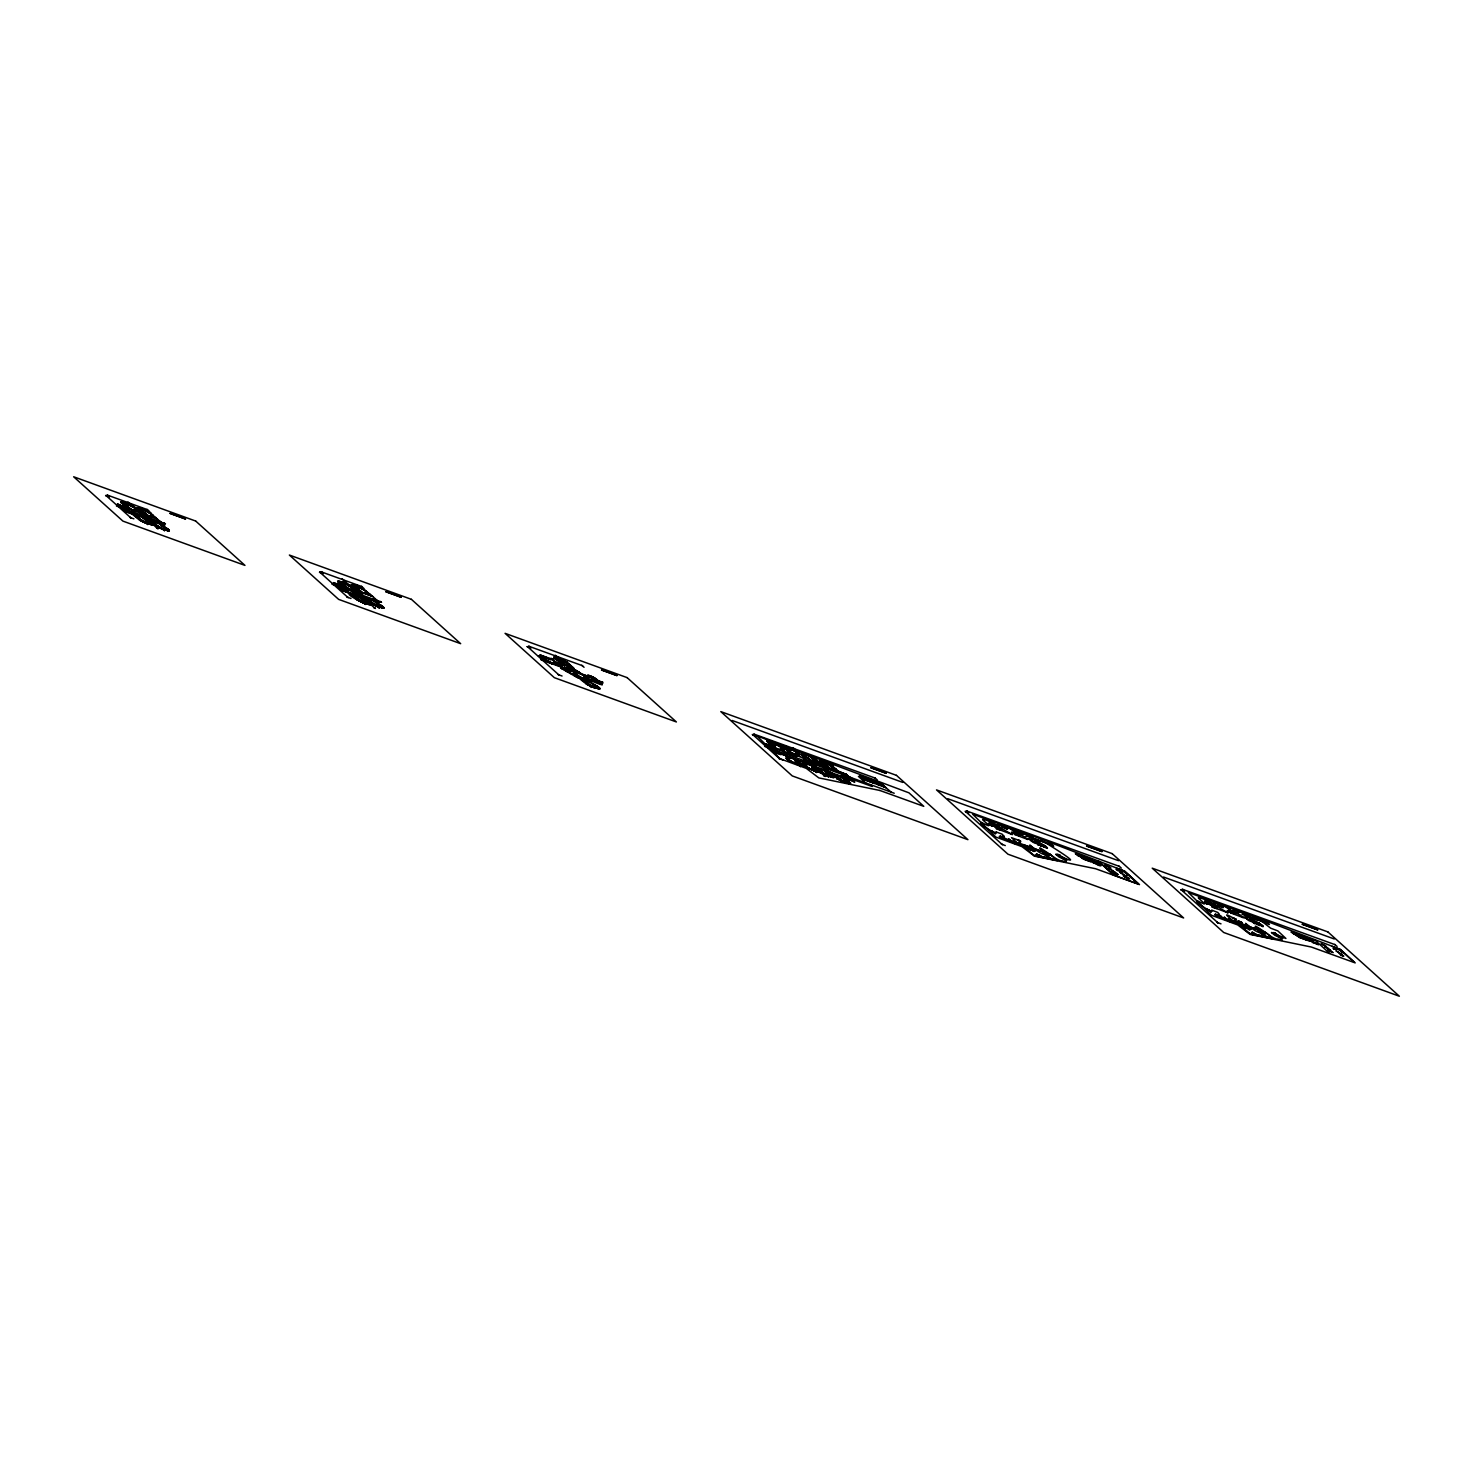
<?xml version="1.0" encoding="UTF-8"?>
<svg xmlns="http://www.w3.org/2000/svg" width="1473" height="1473" viewBox="0 0 1473 1473"><rect width="100%" height="100%" fill="white"/><g stroke="black" fill="none" stroke-linecap="round" stroke-linejoin="round"><path stroke-width="1.5" d="M585.02 676.494L587.893 677.488L583.4 674.634M342.362 582.848L343.025 582.387M592.606 686.4C601.794 689.898 586.051 684.429 589.679 685.461M584.947 677.598L584.45 677.359A12.815 2.375 27.6 0 0 583.989 676.42L589.66 680.268M773.601 747.676L796.93 756.441L795.31 755.005M807.591 754.379C803.706 754.379 805.713 754.305 815.306 758.521M829.336 775.848L826.187 774.798M846.018 782.237L847.619 783.102A5.818 1.086 27.6 0 0 850.124 782.715A5.579 1.031 27.6 0 0 844.029 779.088C853.143 783.433 850.565 784.814 842.243 780.782M588.39 676.604L587.598 675.389L593.987 677.635L601.131 683.398L599.216 681.391M141.261 508.977L143.746 509.437M149.915 524.278L149.988 524.333A5.818 1.086 27.6 0 0 152.308 523.78A5.818 1.086 27.6 0 0 145.127 519.711L152.861 524.775L141.942 521.111A5.248 0.976 27.6 0 0 148.957 523.707L148.607 523.486M164.663 529.23L165.289 529.617A5.248 0.976 27.6 0 1 158.366 527.113L148.515 519.453M343.135 582.498L337.74 581.356L345.474 586.346M359.099 589.844L351.366 584.855L355.914 586.328M559.593 663.9L562.244 665.317A12.815 2.375 27.6 0 1 564.859 665.667L553.701 657.345L564.877 661.211M770.048 741.858L769.109 741.858L772.662 742.815L769.274 742.226M800.944 765.518L796.727 764.248M817.718 771.594L820.056 772.496L812.433 765.573M143.194 509.271L141.905 508.977L148.386 511.868L141.169 508.995A5.248 0.976 27.6 0 1 148.092 511.518L164.608 525.143L128.169 511.002L130.14 512.015M543.537 658.1L542.69 657.142M600.192 683.325L601.279 683.398L598.056 681.226M816.245 771.613L817.625 771.576M826.519 763.548L824.438 762.406L831.269 765.408M839.187 779.493L846.515 782.458A5.248 0.976 27.6 0 1 839.463 779.843L845.944 782.163M585.02 677.856L587.966 680.305M342.325 582.756L351.09 585.959L359.651 593.545M373.258 596.823L362.174 588.353A5.248 0.976 27.6 0 0 355.343 585.849L362.726 588.795M349.69 593.398C344.295 594.742 373.258 607.778 363.868 602.31M365.47 598.885L361.879 595.7L363.905 596.86M805.915 754.894L807.848 755.041L802.03 753.495A5.579 1.031 27.6 0 0 803.301 755.428A5.579 1.031 27.6 0 0 808.972 758.429L809.008 758.521A5.818 1.086 27.6 0 1 801.975 754.434L802.49 753.513A5.579 1.031 27.6 0 1 803.853 753.881C799.563 752.629 822.21 768.538 808.235 758.135M779.696 753.366L814.017 766.273M600.524 682.404L602.218 684.724M560.274 658.836L558.304 658.836M166.154 529.93L158.292 527.003L162.159 528.954M355.914 585.959L361.014 587.745M362.432 599.382A6.058 1.123 27.6 0 1 369.815 603.525A6.058 1.123 27.6 0 1 367.882 604.298L364.07 603.194M372.614 604.004L379.408 606.471L375.983 605.421L379.298 607.999M357.074 590.728L372.651 596.418M992.084 824.972L998.123 828.139L992.194 824.917M1207.805 903.465L1213.807 906.484M1213.826 906.3L1207.86 903.207M769.237 741.969L771.171 742.208M356.227 590.47L360.369 593.803L362.211 594.466L359.835 592.33L363.518 593.674L357.902 588.832M826.261 772.294A6.058 1.123 27.6 0 1 833.644 776.547A6.058 1.123 27.6 0 1 831.048 776.952L823.057 773.748M379.555 606.913L381.507 607.778M1059.805 855.463L1057.669 854.358L1060.578 855.463M1235.718 919.336L1233.619 918.213L1236.123 919.373M801.091 765.592L803.614 766.365L795.899 759.479M545.433 659.573L540.315 656.111L545.581 659.665L543.003 657.731M819.651 761.228L824.328 762.811M355.324 585.849L357.957 586.346M558.064 658.265L557.659 658.339A5.248 0.976 27.6 0 1 564.582 660.861L567.234 662.021M160.833 527.905C153.579 525.511 171.31 532.397 159.894 527.389M370.423 603.286L379.39 606.563M601.058 683.38L601.039 683.656A5.174 0.957 27.6 0 0 597.044 680.066L598.646 681.594M793.597 762.609L794.573 763.032A5.266 0.976 27.6 0 0 801.551 765.665L797.409 764.487M825.58 762.535L823.757 762.333L826.482 762.867M992.581 825.193L999.946 829.833M1208.283 903.483L1215.317 908.086L1228.151 912.892C1229.145 913.665 1206.387 900.629 1215.464 903.188A5.027 0.939 27.6 0 1 1221.614 905.343L1223.05 906.042L1215.096 902.931L1223.529 906.374L1222.811 905.711A5.818 1.086 27.6 0 1 1229.679 909.467A5.818 1.086 27.6 0 1 1228.777 910.664L1230.802 912.929M164.626 529.544L162.951 529.23M379.334 606.876L377.088 606.36M125.26 503.122L132.22 506.031M365.709 603.396L366.372 603.47A5.248 0.976 27.6 0 1 359.449 600.966L350.224 593.472M590.968 686.197L595.258 687.173M143.746 510.21L140.635 508.885L142.31 509.106M146.324 522.51L148.442 523.596L141.574 520.742L146.232 522.528M127.341 504.226L130.232 505.294M143.673 510.155L145.183 510.542M357.829 587.009L354.128 585.131M560.163 659.499L556.444 657.639M359.338 593.435L337.612 584.376L342.012 586.843M363.684 597.025L362.597 596.197M563.146 667.619L569.701 671.209L562.925 667.435L560.845 668.208L563.054 667.619M561.894 668.613L563.662 669.442M563.478 667.84L544.623 659.646M563.754 668.061L566.866 669.81M565.89 670.804L566.995 671.412M567.234 671.78L569.351 671.136M567.657 672.019L568.21 671.393M571.377 674.118L573.439 673.308M571.8 674.339L573.789 673.548M574.065 673.916L575.17 674.524M574.194 675.518L577.306 677.267M578.907 676.678L579.497 677.009M583.971 679.09L582.295 678.04A13.239 2.449 27.6 0 1 580.344 677.506L577.932 677.856L580.178 677.12M788.755 752.316L789.638 752.813L781.813 745.872L789.859 748.689L784.336 746.627L787.355 747.934M798.9 764.432L797.887 764.211M815.563 770.674L813.483 769.974M817.423 771.742L811.107 769.145A5.266 0.976 27.6 0 0 818.233 771.907L822.891 773.675M799.047 764.469L794.057 762.591L797.758 764.708M826.279 763.53L827.439 763.787M560.532 658.91L565.043 661.303M806.504 754.802L808.861 755.98M824.696 762.462L833.515 766.181L832.503 765.629M845.723 782.329L844.066 782.016M372.301 596.326L362.763 592.735M593.729 687.339L595.239 687.412L593.232 687.173M124.358 508.314L121.062 507.117C130.637 509.75 138.388 523.062 148.294 523.21M343.817 582.608L348.935 585.223M831.785 773.804L837.456 775.921L830.036 772.257M135.221 509.419L136.842 510.284M136.768 510.321L135.203 509.455M151.553 515.347L153.174 516.213M147.484 516.802L148.957 517.594L147.466 516.857M153.1 516.25L151.535 515.421M154.831 523.283L153.321 522.51L154.923 523.246M164.074 523.246L165.473 523.872L163.982 523.136M164.534 530.667L163.521 530.041L164.589 530.611M369.539 600.616L367.992 599.787L369.631 600.579M559.427 657.934L558.377 657.381L559.482 657.879M571.45 670.786L572.923 671.578L571.432 670.841M800.631 766.586L797.666 764.008M991.071 825.414C983.099 822.192 999.946 828.765 988.18 824.364M1030.787 839.702L1031.91 840.291M1031.855 840.328L1030.916 839.905M1041.816 846.404L1040.398 845.649L1041.89 846.386M1046.033 847.767L1047.432 848.393L1045.94 847.656M1207.805 904.183L1204.638 902.654L1207.86 904.127M1246.637 918.176C1249.62 919.078 1241.187 916.188 1246.379 918.102M1251.406 920.68L1249.988 919.925L1251.479 920.643M1254.241 921.675L1252.768 920.92L1254.26 921.656M1255.567 921.877L1257.04 922.669L1255.567 921.988M1258.899 924.878L1260.372 925.67L1258.881 924.934M786.324 747.032L784.428 747.032M1010.331 827.973L1015.339 832.374M1226.015 906.208C1226.733 909.154 1242.789 916.206 1237.21 911.971M343.283 582.498L349.101 585.315M561.949 659.499L564.693 660.954L563.754 660.475M997.479 827.992L992.563 825.414M819.651 761.246L820.185 762.112A5.818 1.086 27.6 0 0 827.274 766.181L827.09 766.107A5.579 1.031 27.6 0 1 820.571 762.37A5.579 1.031 27.6 0 1 822.044 761.541L823.775 762.296A5.248 0.976 27.6 0 1 830.846 764.984L831.048 765.26M799.36 765.297L800.925 765.647M1000.848 836.517L1000.167 836.222M1063.211 857.636C1085.067 867.063 1051.593 846.699 1046.364 843.2A5.027 0.939 27.6 0 0 1039.699 840.715L1038.41 839.997A5.818 1.086 27.6 0 0 1035.722 840.218A5.818 1.086 27.6 0 0 1042.203 844.158L1046.033 847.178L1033.199 842.372L1030.879 840.66L1038.539 843.385L1028.172 835.541A5.027 0.939 27.6 0 0 1021.599 832.945L1020.2 832.337A5.818 1.086 27.6 0 0 1017.604 832.632A5.818 1.086 27.6 0 0 1024.379 836.646L1027.841 839.518L1015.044 834.675M1065.844 859.772L1065.66 859.974M1105.523 864.798L1106.923 865.443M1108.58 867.56L1110.071 868.407L1108.598 867.671M1116.921 868.923L1118.32 869.586M1119.996 871.685L1121.432 872.384M1117.105 874.888L1115.908 874.262M1216.532 914.696L1215.207 914.033L1216.716 914.825M1230.765 912.965L1243.543 917.789L1240.156 914.954A5.818 1.086 27.6 0 1 1233.306 910.903A5.818 1.086 27.6 0 1 1235.921 910.609L1237.32 911.235A5.027 0.939 27.6 0 1 1243.893 913.812L1253.265 921.288L1246.6 918.931L1248.901 920.643L1261.753 925.449L1257.924 922.448A5.818 1.086 27.6 0 1 1251.442 918.489A5.818 1.086 27.6 0 1 1254.112 918.287L1255.419 918.986A5.027 0.939 27.6 0 1 1262.085 921.49L1270.647 928.174L1277.828 930.899L1285.911 938.485L1277.809 935.208L1279.337 935.907M1279.135 935.963L1271.42 932.483L1274.826 935.318A5.818 1.086 27.6 0 1 1281.657 939.369A5.818 1.086 27.6 0 1 1279.043 939.664L1277.791 938.964A5.027 0.939 27.6 0 1 1271.07 936.46C1269.1 934.692 1247.115 919.87 1258.715 929.334A5.818 1.086 27.6 0 1 1265.086 933.256A5.818 1.086 27.6 0 1 1262.379 933.422L1261.938 933.385M1280.718 937.73L1282.21 938.577L1280.7 937.804M804.055 759.829L805.492 760.639L804.037 759.884M840.604 772.736L812.194 761.044M808.309 763.345L806.983 762.517L808.401 763.29M809.542 763.493L810.997 764.266L809.542 763.603M813.299 763.585L811.899 762.83L813.391 763.53M816.171 766.291L814.79 765.463L816.263 766.218M592.036 681.042L586.015 677.12C586.42 679.679 606.858 687.468 601.039 683.693M576.587 670.896L578.447 671.964A12.686 2.357 27.6 0 0 573.328 669.147L573.973 669.368M553.995 664.12L544.458 659.499A5.818 1.086 27.6 0 0 551.546 663.568A5.818 1.086 27.6 0 0 553.572 662.887C569.167 671.67 543.795 653.11 553.111 659.757M771.079 742.116L776.05 744.73M794.389 762.904L799.618 765.426M829.999 764.579L830.938 765.076L826.445 762.83M822.689 773.509L822.744 773.509A5.248 0.976 27.6 0 0 829.851 776.253L833.976 777.357L823.002 769.514M1081.495 856.016L1084.367 858.207M1083.484 857.802L1081.348 855.942M781.261 754.618C774.522 754.728 755.704 737.77 772.312 746.498M803.116 766.144L801.312 765.481M819.78 772.386L812.47 765.629L846.68 778.444M827.108 775.663L831.159 776.897A5.579 1.031 27.6 0 0 833.773 777.173A5.579 1.031 27.6 0 0 831.14 774.835L830.238 774.301A5.579 1.031 27.6 0 0 826.463 772.496L827.2 772.791M364.586 598.554L349.469 593.085L346.339 590.268M786.103 746.958L783.986 746.664A5.266 0.976 27.6 0 1 790.946 749.205L798.532 753.145L799.121 754.286L796.856 753.955L799.342 756.404L795.567 752.942L796.875 752.574L791.59 749.223M343.006 581.504L345.547 583.952L340.41 581.725A5.579 1.031 27.6 0 0 338.422 582.222A5.579 1.031 27.6 0 0 344.553 585.886L348.77 589.108M363.628 602.347L362.579 602.015M131.926 513.727L133.27 514.519M553.24 659.775L540.131 654.933M556.113 662.463L564.767 665.612M378.856 606.858L379.997 606.968A5.248 0.976 27.6 0 1 373.074 604.446L370.607 603.359M780.672 750.328C775.479 745.541 790.283 756.275 781.482 749.039A6.058 1.123 27.6 0 0 783.544 748.394A6.058 1.123 27.6 0 0 776.013 744.196L775.94 744.178M799.084 756.275L794.297 753.716L795.567 754.986M785.864 755.778L791.111 758.503L789.602 757.067M806.523 763.474L807.793 764.745L802.748 762.038L806.523 765.5L805.215 765.868L811.015 769.422L802.877 764.266L805.455 764.579A6.058 1.123 27.6 0 0 803.393 765.242A6.058 1.123 27.6 0 0 810.942 769.44L814.035 770.71M981.552 822.431C1000.167 832.355 975.826 815.913 984.59 820.093A5.027 0.939 27.6 0 1 991.329 822.615L992.213 822.947M119.534 504.944L120.694 505.81M336.691 584.265L335.384 583.676L336.765 584.486M786.711 756.054L788.791 758.337A6.058 1.123 27.6 0 0 786.729 759A6.058 1.123 27.6 0 0 794.26 763.198L794.021 762.867M544.844 659.425L544.752 659.388A5.248 0.976 27.6 0 1 540.665 655.724L540.094 654.859M1004.144 837.566L1004.641 837.861M1009.797 839.776L1008.489 838.947L1009.962 839.702M1031.045 848.964L1029.719 848.209L1031.008 848.779M1032.61 850.768L1034.046 851.523M1044.541 853.29L1043.05 852.536L1044.596 853.235M1118.32 869.788L1116.921 869.052M1124.396 875.478L1125.63 876.288L1124.304 875.68M1219.736 915.58L1221.209 916.353L1219.681 915.654M1224.21 917.237L1225.628 918.066L1224.394 917.237M1229.937 919.575L1228.666 918.857L1230.121 919.557M1246.802 927.309L1245.403 926.572M1248.46 929.168L1249.804 929.831L1248.441 929.316M1259.341 931.249L1260.244 931.562L1258.955 930.991M1261.717 933.33L1263.134 934.158M828.71 776.161L824.033 774.301M562.999 665.188L562.355 665.373M577.25 675.849L578.116 676.236M821.529 764.69L815.121 758.448L809.395 756.146M854.579 782.071L846.404 778.333M346.284 591.373L347.573 592.256M999.799 829.851L1012.43 834.602C1013.295 835.154 990.74 822.726 999.744 824.917A5.027 0.939 27.6 0 1 1005.912 827.071L1006.998 827.403A5.818 1.086 27.6 0 1 1013.958 831.195A5.818 1.086 27.6 0 1 1013.056 832.392L1015.081 834.657M1063.248 857.304L1055.699 854.211L1059.105 857.047A5.818 1.086 27.6 0 1 1065.936 861.097A5.818 1.086 27.6 0 1 1063.34 861.392L1062.015 860.674A5.027 0.939 27.6 0 1 1055.368 858.188C1052.661 856.181 1031.616 841.635 1043.013 851.063A5.818 1.086 27.6 0 1 1049.365 854.966A5.818 1.086 27.6 0 1 1046.659 855.15L1045.388 854.432A5.027 0.939 27.6 0 1 1038.686 851.946L1029.756 845.079L1035.777 850.768L1033.733 850.087A5.027 0.939 27.6 0 1 1027.546 847.896L1026.515 847.601A5.818 1.086 27.6 0 1 1019.574 843.808A5.818 1.086 27.6 0 1 1020.476 842.63L1019.021 840.365L1011.509 837.677L1019.113 844.526L1017.106 843.863A5.027 0.939 27.6 0 1 1010.386 841.359L1009.852 841.378A5.818 1.086 27.6 0 1 1002.892 837.566A5.818 1.086 27.6 0 1 1003.794 836.388L1004.236 836.535M559.132 658.505L558.672 658.321M785.312 746.056L791.866 749.573M781.519 749.021L784.446 751.672M774.319 751.322L775.498 751.948M851.357 780.303L852.609 781.04M164.608 525.106L157.906 522.694L162.914 526.284A5.579 1.031 27.6 0 1 168.088 529.323A5.579 1.031 27.6 0 1 168.309 530.722L167.719 530.611A5.579 1.031 27.6 0 1 166.578 530.262L165.031 529.47M149.123 519.619L156.488 526.082M333.506 582.59L340.392 585.186L343.688 588.077M371.601 595.884L364.126 589.384L359.541 587.451M585.076 676.88L584.928 676.696M1333.378 948.722L1336.453 949.33L1333.617 948.87M117.49 503.913L125.61 507.541M553.369 662.832L553.793 663.237A5.579 1.031 27.6 0 1 551.105 663.347A5.579 1.031 27.6 0 1 544.734 659.646L545.378 659.83M131.226 513.469L130.213 512.788L131.115 513.064M556.371 662.445L557.107 662.795M125.647 502.974L134.227 506.675L141.629 513.304M163.816 529.599L165.252 529.58M372.945 596.62L379.279 602.457L363.5 596.952M584.413 679.274L582.093 677.801A12.815 2.375 27.6 0 1 579.975 677.23M876.84 782.586L884.444 786.877M845.447 782.458L844.342 782.108M589.55 680.176L581.117 673.805L587.985 676.346M363.721 596.86L371.435 603.82M592.772 686.455L590.47 685.461M128.022 504.282L123.658 502.496A5.579 1.031 27.6 0 0 121.504 502.901L121.044 501.888L125.021 503.158A5.174 0.957 27.6 0 1 131.502 505.442L131.649 505.515M1034.488 855.795L1057.264 860.637L1050.323 854.524M1250.19 934.066L1272.985 938.927L1266.025 932.796L1236.547 921.988L1249.509 933.551M562.539 667.435L562.447 667.324A12.815 2.375 27.6 0 1 561.71 666.367L562.281 667.14A13.239 2.449 27.6 0 1 561.508 666.367L558.967 664.986M821.124 772.957L813.832 766.31M126.917 503.379L123.64 502.367M363.794 603.009L365.009 603.378M140.156 520.153L132.68 513.58M772.018 743.055L776.713 744.749L775.921 744.215A5.266 0.976 27.6 0 0 768.722 741.729L766.697 741.011L775.811 749.573L768.851 746.977L765.868 744.086M815.471 771.318L817.128 771.852L810.518 769.164A5.561 1.031 27.6 0 1 809.027 768.556L808.069 768.096L809.027 768.556M826.961 775.056L824.401 773.933L825.322 774.448M1113.091 871.353L1114.14 871.942M1113.975 872.108L1113.533 871.924M1116 874.17L1117.197 874.704M775.387 744.141L771.742 742.392M786.122 755.944L788.571 758.245L786.306 757.914L786.895 759.055L795.181 763.327M816.484 771.76L818.123 771.797M773.638 746.369L774.724 746.94M802.73 761.872L803.816 762.443L802.877 762.093M1018.432 839.978L1019.997 841.046L1018.414 840.218M1059.271 855.224L1058.185 854.653L1059.29 855.15M1206.111 903.575L1205.54 903.354M1245.882 918.01L1244.832 917.366L1245.919 917.937M767.249 741.269L776.289 749.812L772.736 748.542M132.975 514.298L126.715 512.144M579.515 676.77L573.549 673.327L584.615 679.292M557.972 663.016L559.703 663.752M126.641 503.287L124.837 503.066A5.248 0.976 27.6 0 1 131.76 505.589L134.411 506.749M147.374 523.559L146.324 523.21M358.583 587.101L359.559 587.488M364.788 603.322L363.757 602.973M378.174 606.747L377.383 606.471M806.983 754.765L812.912 757.674M1047.229 855.887L1045.996 855.095L1046.916 855.408M1245.55 926.462L1246.913 927.235M783.82 751.433L781.537 749.094L783.967 749.481L783.378 748.339L776.216 744.822M774.411 751.34L774.761 751.838M584.026 676.402L584.726 677.506A13.239 2.449 27.6 0 0 584.56 676.751M574.102 668.558L567.05 661.948M341.791 582.387L341.754 582.406A5.248 0.976 27.6 0 1 348.641 584.873L345.492 583.271M365.856 603.23L370.331 604.464L366.795 601.5M1121.266 872.513L1120.18 871.813M145.367 510.597L150.743 512.678M356.889 599.879L363.5 602.899L360.701 601.573M875.33 781.721L882.069 784.207M885.807 787.632L879.123 785.164M1091.051 859.993L1097.79 862.478M578.429 672.001L578.355 671.946A12.815 2.375 27.6 0 1 580.988 673.713M556.61 662.519L557.089 662.666M770.747 746.038L772.183 747.179M126.549 503.195L130.379 504.871L127.709 503.637M1297.787 934.582L1299.223 936.165M596.381 687.781L599.64 688.848L599.18 687.725A5.579 1.031 27.6 0 1 597.559 688.443L595.81 687.615A5.248 0.976 27.6 0 1 588.924 685.148L593.269 687.21M586.272 683.988L590.949 686.215M573.807 668.337C570.382 669.018 554.713 659.536 556.26 657.621M839.223 771.539L846.275 774.319L854.266 781.795M807.572 767.838A5.561 1.031 27.6 0 1 803.319 764.892A5.561 1.031 27.6 0 1 804.902 764.45L805.694 764.726M804.884 764.45L802.969 762.241M119.055 504.76L120.51 505.755M841.451 772.496L842.022 773.325M774.651 751.488L773.859 751.561M349.156 593.159L342.73 590.82M559.703 658.578L562.318 659.738M1263.005 933.937L1261.109 932.722A5.027 0.939 27.6 0 1 1254.407 930.218L1245.477 923.35L1251.498 929.058L1249.491 928.377A5.027 0.939 27.6 0 1 1243.267 926.186L1242.236 925.891A5.818 1.086 27.6 0 1 1235.276 922.098A5.818 1.086 27.6 0 1 1236.178 920.901L1234.742 918.655M144.538 510.284L142.273 508.332M161.901 528.347L164.019 530.354M376.628 605.679L374.602 604.722M363.002 602.199L360.977 601.242L361.916 601.757M566.221 664.783L565.08 665.225M141.169 508.958L137.21 508.001L144.943 512.991A5.745 1.068 27.6 0 1 137.891 508.94L137.689 508.664M807.812 755.005L809.174 755.575M787.3 747.897L788.405 748.376M789.031 758.485L788.221 758.208A5.561 1.031 27.6 0 0 787.319 759.313A5.561 1.031 27.6 0 0 793.855 762.94L793.597 762.683M786.287 746.995L789.27 748.302M1033.273 836.204L1041.687 839.371M1033.291 836.204L972.603 814.146L995.822 837.051L1022.004 846.662L1034.525 856.163L1095.599 868.739L1139.494 884.61L1124.672 871.114L1041.466 839.15M1257.408 917.642L1249.012 914.494L1340.393 949.404L1355.215 962.9L1311.32 947.029L1250.246 934.453L1237.725 924.934L1211.543 915.322L1188.324 892.435L1232.054 908.51M1022.207 832.337L1029.204 834.86L1034.249 839.223M1033.512 836.406L1029.609 835.025M1231.833 908.289L1249.233 914.696M1113.606 875.072L1138.537 884.113L1124.359 871.206L1116.626 868.26M844.121 782.053L842.979 781.574M529.065 646.334L582.166 665.593M732.099 720.463L902.82 782.421M947.82 798.734L1118.541 860.692M1163.541 877.024L1334.262 938.982M321.427 571.911L361.861 586.567M527.113 646.629L530.961 648.028L529.415 646.647M107.566 495.167L147.539 509.676M319.475 572.205L323.324 573.605L321.795 572.224M562.594 660.309L570.106 665.115L561.857 659.941M562.778 660.548L566.534 662.077M567.179 662.647L563.386 660.917M361.069 588.408L364.218 589.587M361.714 588.979L364.181 589.55M130.581 505.644L133.73 506.804M146.913 511.573L150.062 512.733M131.207 506.215L134.356 507.375M147.539 512.144L150.688 513.304M348.088 585.499L351.237 586.659M367.771 592.606L359.799 587.561M572.592 666.993L567.05 664.967L581.743 674.045M137.284 509.842L129.808 505.202L133.675 506.583L141.15 513.009M370.275 594.484L364.733 592.477L366.354 593.932M543.463 657.4L544.605 657.805L542.727 656.148M966.988 811.089L1119.462 866.419M1182.709 889.379L1335.182 944.709M754.231 734.198L875.349 778.149M543.334 657.768L538.971 656.056M555.763 662.316L549.742 658.376M139.769 511.72L134.227 509.695L135.847 511.168M156.101 517.649L150.559 515.624L152.179 517.097M556.757 662.942L553.885 661.948L558.377 664.618M1180.738 889.674L1184.587 891.073L1183.058 889.692M356.65 591.004L351.108 588.979L352.728 590.452M125.334 507.449L157.501 519.177M336.212 583.916L334.537 583.161M803.853 753.881L805.123 754.581M1235.037 910.204L1233.877 909.154M125.978 508.167L121.578 505.699L127.488 509.382M351.955 590.213L358.27 592.459M1024.103 834.234L1010.809 828.213L1015.302 832.245L1022.649 834.915M1098.748 861.337L1113.846 875.183M1239.824 912.524L1237.541 910.48M1314.468 939.627L1329.53 953.344M128.077 509.658L120.841 506.915L117.858 504.226M582.719 674.395L596.694 679.476A5.579 1.031 27.6 0 0 591.52 676.438L590.599 676.052A5.579 1.031 27.6 0 0 587.856 676.015L587.985 676.181M1006.059 828.194L1002.045 826.629L1007.495 829.373L1005.801 828.065M1221.761 906.484L1217.766 904.901L1219.46 906.226M160.667 521.626L157.28 520.392L162.288 523.191M336.875 585.61L344.111 588.353L342.657 586.954M376.812 600.063L373.313 598.848L378.598 601.868M540.775 659.683L602.936 682.349L601.997 682.036M822.044 761.541L824.015 762.517M1032.978 838.063L1040.932 841.58L1025.908 835.872L1026.699 836.388M1052.532 845.171L1040.214 840.696L1053.711 846.22L1049.255 842.004M1248.681 916.353L1269.431 924.51L1264.884 920.257M1255.935 918.986L1268.511 923.424L1264.976 920.294M116.441 505.957L164.718 523.486M331.959 584.192L380.715 601.886M1219.221 906.098L1223.216 907.663L1221.522 906.337M1241.997 914.273L1256.635 919.87M875.643 781.887L881.885 784.17L891.57 792.492M1091.364 860.177C1106.812 865.535 1101.601 869.678 1091.125 860.066M1109.537 866.971L1104.621 865.056L1106.315 866.382M1120.935 871.114L1116.018 869.199L1117.712 870.506M1307.067 938.448C1340.117 955.664 1288.967 931.102 1313.511 940.768M339.048 587.561L346.265 590.213M602.807 683.362L592.459 679.771L600.874 684.043L598.314 682.036M872.108 781.169L859.588 775.461L873.636 780.561L878.331 784.778M1087.829 859.459L1075.308 853.751L1089.357 858.851L1095.047 863.565M1303.55 937.73L1291.029 932.022L1305.078 937.123L1309.773 941.339L1296.13 935.245L1303.9 938.062M592.606 679.845L598.572 682.017M872.476 781.5L858.428 776.4L865.737 782.992M1088.179 859.772L1080.427 856.955L1094.052 863.068M1106.057 866.234L1110.992 868.149L1109.298 866.824M1117.473 870.377L1122.389 872.292L1120.695 870.966M132.607 513.525L157.906 522.694M1234.3 913.094L1227.212 910.517L1235.571 914.236L1233.932 913.002M347.094 592.275L346.413 591.649L347.536 592.054M772.773 746.185L775.553 747.198M812.544 760.62L815.324 761.633M1027.951 838.8L1031.339 840.015M1203.901 902.636L1207.289 903.87M1243.672 917.071L1247.023 918.416M133.03 514.28L125.002 510.321L129.403 512.807M879.068 785.054L864.283 779.696L862.11 777.744M1099.981 865.24L1096.335 864.007M1120.29 872.476L1126.44 876.472L1120.272 872.476M1315.684 943.512L1312.314 942.407M1327.431 947.655L1324.614 946.605L1330.727 950.619L1327.412 947.636M134.006 515.053L139.567 517.06L137.928 515.605M150.338 520.982L155.899 522.989L154.26 521.534M136.51 516.931L143.967 521.571L140.064 519.969M152.842 522.86L160.299 527.5L156.396 525.898M351.421 594.816L356.982 596.841L349.874 593.472M136.658 517.005L140.322 518.349M152.989 522.933L156.654 524.278M1114.969 872.311L1108.856 868.352L1115.043 872.329L1112.225 871.335M1123.586 875.441L1126.366 876.435M1327.91 949.569L1330.671 950.582M1339.307 953.712L1342.087 954.725L1335.974 950.766L1342.161 954.743M370.478 602.66L373.626 603.82M580.914 679.016L586.457 681.023L584.836 679.569M1116.755 873.471L1111.839 871.556L1113.533 872.881M1128.152 877.595L1123.236 875.699L1124.93 877.006M371.104 603.23L373.59 603.783M139.438 519.398L142.586 520.558M155.77 525.327L158.918 526.487M764.616 746.351L894.24 793.247M1113.275 872.734L1118.21 874.649L1116.516 873.323M1124.691 876.877L1129.607 878.773L1127.913 877.466M587.267 682.294L583.4 680.894L587.046 684.135M1127.195 878.276L1128.705 879.05L1127.361 878.442M356.853 599.161L359.964 600.303L356.889 599.198M141.795 520.89L139.677 520.245M158.476 527.187L155.715 525.953M130.029 517.446L133.877 518.846M357.479 599.732L361.382 601.352L353.925 596.694L357.571 599.934M586.328 683.362L590.102 685.092L586.954 683.932M804.645 762.701L797.188 759.994M841.635 776.124L844.416 777.136M1017.272 839.849L1020.844 841.304M1057.043 854.285L1060.394 855.629M1232.993 918.139L1236.381 919.373M1272.764 932.575L1276.723 934.066M347.131 597.117L350.997 598.498M586.457 684.061L590.912 685.7L587.211 682.312M1237.891 921.122L1242.07 922.558M1255.143 927.382L1259.47 928.947M558.193 674.616L562.06 676.015M1281.492 937.141L1277.183 935.465L1278.785 936.699M1062.825 858.391L1067.133 859.956L1065.789 858.741M1278.546 936.681L1282.854 938.246L1281.252 937.012M1014.234 841.286L1013.277 840.936L1014.437 841.322M1017.548 843.053L999.21 836.406L1001.124 837.787M1238.37 923.332L1244.446 928.211L1243.341 927.806M1000.572 837.621L1018.911 844.287L1017.18 842.979M1262.471 932.648L1258.145 931.065L1259.507 932.17M1262.453 932.759L1263.816 933.864L1259.507 932.299M1033.346 850.197L1029.038 848.503L1030.382 849.737M1043.786 853.898L1042.442 852.793L1048.095 855.574L1043.786 854.009M1249.049 928.469L1244.74 926.793L1246.342 928.027M782.863 759.958L779.014 758.558L780.119 759.055M1048.297 856.255L1045.186 855.095L1050.47 858.207M1246.103 927.898L1250.411 929.573L1248.809 928.34M1041.834 857.01L1036.458 853.88L1041.798 857.028M1252.179 932.151L1257.537 935.281L1252.142 932.17M1001.437 844.158L1005.286 845.557M1217.14 922.448L1221.007 923.847M772.92 742.908L777.91 745.08M148.552 515.918L144.004 512.53A5.579 1.031 27.6 0 1 140.211 510.579L139.383 510.045A5.579 1.031 27.6 0 1 139.88 508.369L139.99 508.295M376.167 602.973A5.818 1.086 27.6 0 1 383.256 606.95A5.818 1.086 27.6 0 1 381.397 607.686C385.944 608.552 362.432 593.03 377.162 603.414A5.579 1.031 27.6 0 1 383.293 607.097A5.579 1.031 27.6 0 1 381.286 607.594L380.439 607.042M355.914 595.423L363.536 599.934A5.579 1.031 27.6 0 1 369.668 603.617A5.579 1.031 27.6 0 1 367.661 604.096L366.814 603.543M589.053 685.148L587.027 684.374M355.527 585.941L354.036 585.223A5.579 1.031 27.6 0 0 352.268 585.923A5.579 1.031 27.6 0 0 359.062 589.734M591.907 683.582A6.058 1.123 27.6 0 1 599.29 687.725A6.058 1.123 27.6 0 1 597.357 688.48L595.755 687.578M341.902 582.443L340.189 581.522M145.238 519.803A5.579 1.031 27.6 0 1 152.069 523.651A5.579 1.031 27.6 0 1 150.117 524.278L148.865 523.67M564.969 665.686L560.495 661.874A5.579 1.031 27.6 0 1 554.327 658.173A5.579 1.031 27.6 0 1 556.481 657.768L557.641 658.339M789.767 748.597L791.369 749.628L788.884 748.597M775.645 744.381L776.253 744.528A5.579 1.031 27.6 0 1 783.231 748.321A5.579 1.031 27.6 0 1 781.242 748.91M784.299 747.529L786.877 748.155M811.954 757.877L815.158 759.092L810.113 756.478M771.76 743.386L768.556 742.153L772.349 743.939M829.538 764.984L832.761 766.199M830.146 765.537L833.35 766.752M811.034 756.956L813.998 760.031L817.92 761.504M775.258 746.388L767.93 741.748L775.258 746.388L771.834 743.239M787.447 751.046L794.628 754.599M820.314 763.345L814.661 761.228L816.521 763.088M832.19 767.691L836.112 769.164L828.802 764.524L832.227 767.672M1234.484 918.673C1213.66 907.018 1242.291 926.683 1232.827 922.135A5.027 0.939 27.6 0 1 1226.088 919.631L1225.573 919.649A5.818 1.086 27.6 0 1 1218.613 915.856A5.818 1.086 27.6 0 1 1219.515 914.659L1217.821 912.431L1211.598 910.111C1215.741 915.414 1192.173 900.684 1197.383 900.74C1215.722 910.59 1191.602 894.185 1200.311 898.383A5.027 0.939 27.6 0 1 1207.05 900.887L1207.565 900.868A5.818 1.086 27.6 0 1 1214.525 904.661A5.818 1.086 27.6 0 1 1213.623 905.858L1208.265 903.667M772.294 746.24L779.493 749.775M784.207 746.774C771.226 743.11 823.389 769.403 821.842 764.763M838.524 771.005L832.853 768.888L834.381 770.324M771.944 746.498L773.122 747.124M563.92 669.386L561.563 668.319M820.203 765.757L829.63 769.293L828.618 768.335M842.022 774.43L851.615 777.854M848.061 777.873L842.133 774.503M585.389 679.624L597.044 686.731L597.246 688.388M778.591 752.482L775.755 751.433L780.119 753.9L777.652 751.469M785.44 755.483L780.561 753.642M813.593 766.144L820.774 769.698L815.121 767.58M824.641 770.25L829.189 771.815M839.978 775.921L845.705 778.039M797.979 761.154L790.78 757.619L796.451 759.737L803.19 766.126M814.643 767.396L807.462 763.861L813.372 766.07M838.119 777.136L834.178 775.663L841.506 780.285L838.063 777.136M797.924 763.456L801.128 764.69M817.791 770.913L814.587 769.698L818.38 771.484M820.277 771.834L823.499 773.049M840.162 779.291L836.959 778.075L840.752 779.843M798.403 764.174L802.343 765.647L795.015 761.007L801.717 765.242M820.866 772.386L824.088 773.601M814.164 770.305L810.739 768.814L811.844 769.569M815.085 770.416L819.006 771.87L811.697 767.249L815.121 770.397M839.573 779.917L836.885 778.72M357.921 586.309L362.487 588.648M830.698 769.035C828.286 766.365 820.222 762.719 822.376 761.596M823.204 769.698C825.58 772.791 833.626 775.682 831.269 776.989M836.977 778.72L839.96 780.027M128.556 506.951L127.672 506.602A5.579 1.031 27.6 0 1 121.504 502.901L128.593 507.062A5.745 1.068 27.6 0 1 121.559 503.029A5.745 1.068 27.6 0 1 123.769 502.477L123.824 502.459M592.091 683.675L593.472 684.319A5.579 1.031 27.6 0 1 599.143 687.799L596.27 685.7M362.597 599.474L363.536 599.934M166.228 530.188L169.082 530.814L168.622 529.691A5.818 1.086 27.6 0 0 161.459 525.64L162.453 526.082M805.713 754.765L804.405 754.084A5.818 1.086 27.6 0 0 801.975 754.434L804.81 756.459M790.467 749.057L793.542 750.125A5.579 1.031 27.6 0 1 798.789 753.55A5.579 1.031 27.6 0 1 796.396 753.716M851.302 778.904L846.865 776.4L849.811 777.394L845.705 773.951M1332.163 946.366L1340.08 949.477L1354.147 962.292M827.384 763.732L829.225 764.653L828.305 764.137M808.254 755.17L813.059 757.748M839.978 772.11L841.414 772.736M843.863 781.997L839.407 779.733L842.611 781.427M357.81 592.441L358.933 593.067M143.47 509.271L147.834 511.37M351.292 586.033L348.751 584.965M596.344 679.863L600.597 682.441M562.649 668.65L563.202 669.239M372.761 604.077L377.125 606.397M815.49 771.373L813.925 770.674M362.395 592.606C359.891 589.789 351.955 586.328 353.925 585.112M344.553 585.886L345.437 586.236A5.745 1.068 27.6 0 1 338.514 582.387A5.745 1.068 27.6 0 1 340.337 581.651L340.742 583.437L352.176 590.397M377.162 603.414L376.278 603.083L378.248 603.856M145.956 520.098L141.905 516.949M786.913 747.253L789.012 748.229M822.376 773.178L826.85 775.59M359.099 587.267L356.079 584.799L357.166 585.389M127.672 506.602L131.889 509.824M379.647 606.747L383.956 607.944L380.421 604.998M592.68 686.952L591.189 686.271M376.867 606.287L373.884 604.851M144.299 509.658L145.385 510.634M363.242 602.807L359.136 600.597M145.827 523.025L143.268 521.792M881.977 784.133L885.733 787.558M879.271 785.275L875.33 781.758M844.029 779.088L836.517 774.577M842.464 780.911L845.207 783.047M597.872 681.078L596.197 679.771L597.78 680.563M165.713 529.709L166.486 530.335A5.818 1.086 27.6 0 0 168.622 529.691L158.127 523.007M561.876 659.978L558.911 657.621M345.069 583.087L347.094 584.578L346.173 584.081M161.938 528.899L158.182 526.855M792.364 762.314C795.181 763.345 785.809 758.632 788.92 758.392M594.098 684.558L588.795 680.913M362.818 599.621L364.623 600.358M825.322 761.891L827.66 763.99M828.544 776.805L828.36 776.971M584.376 677.322C602.475 690.101 562.557 666.717 587.285 684.54M126.181 502.514L128.667 504.668M147.779 524.591L145.109 522.105M881.793 784.28L884.444 787.116M825.175 765.279L830.643 769.072M806.983 757.619L808.898 758.448M362.119 588.39L361.272 587.893M358.989 600.505L360.462 601.407M130.379 504.871L132.054 505.939M144.906 509.953L146.766 510.873M847.583 783.139L846.441 782.402M124.174 506.325L128.133 509.621M1000.351 836.001L1001.032 836.48M809.837 755.888L814.882 758.337M825.93 775.203L823.591 774.006M359.32 596.712C361.695 599.75 369.741 602.844 367.771 604.188M148.221 515.753C145.864 512.733 137.818 509.603 139.769 508.277M842.004 780.69L841.083 780.193L842.261 780.8M827.697 763.364L829.594 764.358M815.25 762.406L817.349 764.064M837.677 779.088L830.128 772.404M1321.042 943.733L1325.995 946.034M1333.231 952.608L1328.259 950.232M350.279 585.481L358.068 592.349M140.395 520.558L139.383 520.024M375.541 605.237L374.621 604.759M129.293 504.797L131.613 505.607M144.501 521.976L143.581 521.497M145.624 510.744L146.711 510.8M1113.717 875.128L1098.453 861.226M1029.59 839.628C1031.689 839.72 1026.92 838.689 1029.701 839.297M594.632 688.278L592.017 686.068M591.299 687.431L555.284 655.209M378.764 607.576L379.298 607.962M365.138 604.077L365.672 604.464M813.925 770.692L812.893 770.158M359.633 587.009L362.284 588.371M358.712 589.605L361.64 592.275M797.077 764.321L794.223 762.664M567.897 666.201L570.051 667.582A13.239 2.449 27.6 0 1 581.264 673.787M1259.636 931.065L1258.844 930.899M544.955 659.352L542.101 657.75M577.582 677.69L561.305 668.429M140.064 508.332L140.193 508.406A5.745 1.068 27.6 0 0 137.891 508.94M1039.57 855.003L1041.761 856.973M346.063 591.815L370.607 600.321L368.987 598.867M1297.253 934.361L1300.088 936.478M573.954 669.442L575.943 670.51M788.681 747.971L790.338 748.947M582.314 677.911L580.159 677.359M770.048 741.177L772.607 743.386M816.613 772.57L814.33 770.25M800.226 766.218L800.649 766.531M572.242 673.971L568.099 671.633M342.473 590.599L333.506 582.774M597.578 680.471L599.769 681.815M340.392 585.186L347.702 588.556M847.38 779.346L843.992 776.289L872.2 786.508L870.966 785.017M1334.685 944.432L1337.079 946.421M1182.211 889.103L1183.187 889.655M1180.867 889.637L1181.843 890.171M1118.983 866.142L1121.358 868.131M1217.269 922.393L1218.245 922.945M966.491 810.813L967.466 811.365M966.141 811.899L965.146 811.347L968.884 812.801L967.338 811.42M1001.566 844.103L1002.542 844.655M874.852 777.873L877.245 779.861M753.753 733.922L756.128 735.911L752.28 734.511L753.384 735.009M581.669 665.317L582.645 665.87M528.568 646.058L529.544 646.61M527.242 646.592L528.218 647.144M558.322 674.579L559.317 675.113M361.364 586.309L363.757 588.279M320.93 571.634L321.924 572.168M319.604 572.168L320.58 572.702M347.26 597.062L348.236 597.615M147.042 509.4L149.436 511.37M107.069 494.891L109.462 496.88L105.614 495.48L106.719 495.978M130.158 517.391L131.134 517.944M774.448 743.736L775.719 744.473M1124.525 871.243L1138.132 883.855M991.826 825.598L990.887 825.396M789.694 748.505L790.541 748.965M373.903 604.832L373.332 604.593M812.083 769.679L810.886 768.906M990.427 825.23L989.322 824.714M843.403 776.713L842.464 776.381M813.998 761.025L813.869 761.228M822.855 764.027L820.185 762.112A5.818 1.086 27.6 0 1 822.707 761.725L822.873 761.78M543.077 658.339L541.18 656.995M830.919 765.039L842.63 774.632M1266.228 932.796L1238.83 922.908M774.19 751.782L771.097 749.076M589.31 681.207L588.464 680.729M123.437 502.348C121.799 503.287 129.992 508.48 132.257 509.953M1013.479 841.046L1013.516 841.028M1343.431 955.664L1340.835 955.369M822.597 773.325L823.628 774.006L820.314 772.478M147.631 515.403L144.593 512.88M158.974 523.21L161.864 525.732M1250.061 934.121L1249.343 933.495M1034.341 855.831L1033.623 855.205M569.112 666.753L570.106 667.508M811.365 760.897L808.659 758.411M569.848 667.453L569.904 667.508A12.815 2.375 27.6 0 1 573.2 669.055M1245.256 913.26L1250.006 917.532M768.74 741.766L766.954 741.269M596.694 679.476L596.97 679.716A5.745 1.068 27.6 0 0 590.102 675.831A5.745 1.068 27.6 0 0 588.279 676.549M541.254 657.013L540.996 656.755M1339.528 949.533L1342.695 952.368L1338.202 949.054M1301.377 935.778L1306.072 940.013M1300.512 935.465L1302.684 937.417M1303.034 937.749L1305.207 939.7M1299.646 935.152L1301.819 937.104M1302.169 937.436L1304.341 939.387M1298.781 934.839L1300.954 936.791M1301.322 937.123L1303.476 939.074M1300.456 936.81L1302.611 938.761M1299.591 936.497L1301.745 938.448M1296.203 933.9L1298.357 935.852M1298.726 936.184L1300.898 938.135M1295.338 933.587L1297.51 935.539M1297.86 935.871L1300.033 937.822M1294.472 933.274L1296.645 935.226M1296.995 935.558L1299.168 937.509M1293.607 932.961L1295.78 934.913M1292.742 932.648L1294.914 934.6M1291.876 932.335L1294.049 934.287M1249.454 917.219L1244.924 913.131M1227.764 910.774L1229.108 911.824M1236.491 922.024L1249.159 933.422M1232.901 921.251L1234.061 922.319M1224.118 918.066L1225.462 919.189M1215.483 914.936L1216.845 916.059M1181.364 889.913L1217.766 922.669M1085.656 857.507L1090.351 861.723M1084.791 857.194L1086.964 859.146M1087.332 859.459L1089.486 861.41M1083.944 856.881L1086.098 858.833M1086.466 859.146L1088.621 861.097M1083.078 856.568L1085.233 858.52M1085.601 858.833L1087.774 860.784M1084.736 858.52L1086.908 860.471M1083.87 858.207L1086.043 860.158M1080.482 855.629L1082.655 857.581M1083.005 857.894L1085.178 859.845M1079.617 855.316L1081.79 857.268M1082.139 857.581L1084.312 859.532M1078.752 855.003L1080.924 856.955M1081.292 857.268L1083.447 859.219M1077.886 854.69L1080.059 856.642M1077.039 854.377L1079.193 856.329M1076.174 854.064L1078.328 856.016M1065.531 858.722L1061.462 857.176L1063.064 858.409M1018.211 834.731L1019.555 835.78M1033.089 850.068L1034.709 851.302L1030.64 849.755M1012.061 832.484L1013.387 833.552M1023.109 844.618L1050.525 854.524L1020.844 843.716L1033.807 855.279M1008.582 839.849L1009.76 840.917M1008.397 839.794L1009.576 840.844M965.644 811.623L1002.045 844.379M869.954 779.217L874.631 783.452M869.088 778.904L871.243 780.856M871.611 781.187L873.784 783.139M868.223 778.591L870.377 780.543M870.746 780.874L872.918 782.826M867.358 778.278L869.53 780.23M869.88 780.561L872.053 782.513M866.492 777.965L868.665 779.917M869.015 780.248L871.187 782.2M865.627 777.652L867.8 779.604M868.149 779.935L870.322 781.887M864.761 777.339L866.934 779.291M867.302 779.622L869.457 781.574M863.914 777.026L866.069 778.978M866.437 779.309L868.591 781.261M863.049 776.713L865.203 778.665M865.572 778.996L867.744 780.948M862.184 776.4L864.338 778.352M864.706 778.683L866.879 780.635M861.318 776.087L863.491 778.039M863.841 778.37L866.014 780.322M860.453 775.774L862.626 777.726M862.975 778.057L865.148 780.009M842.206 775.903L843.845 777.357M813.114 760.399L814.753 761.854M793.045 747.658L824.641 776.087M802.435 761.467L804.074 762.922M773.343 745.964L774.982 747.419M752.906 734.732L779.622 758.779M582.516 665.925L584.063 667.306M598.259 681.999L600.082 683.656M597.173 681.612L599.051 683.288M541.641 655.761L543.519 657.418M527.721 646.868L558.819 674.855M369.539 598.922L372.835 600.34M342.159 578.797L374.694 608.073M355.398 592.717L358.289 595.331L352.784 591.778M362.524 601.868L365.12 604.206M357.736 598.112L361.235 601.26M344.203 589.679L349.064 592.975L341.036 589.016L345.418 591.483M340.171 586.806L342.859 589.053M338.845 586.18L337.464 585.683M320.083 572.426L347.757 597.338M161.459 525.64C164.46 527.481 168.18 529.451 166.688 530.354M151.627 517.041L148.589 515.881M152.787 520.816L142.458 516.489L143.544 517.465M147.779 517.373L141.095 513.598L145.146 516.434M127.985 501.943L157.28 528.31M150.356 524.425C152.308 523.173 143.875 519.527 141.574 516.765M135.295 511.113L132.22 510.008M124.155 508.111L126.42 510.174M122.811 507.504L121.43 506.988M123.235 509.069L126.328 511.941L117.472 504.079M106.222 495.701L130.637 517.667M981.57 822.56C975.531 822.431 1000.738 837.106 995.877 831.822L1002.1 834.16L1004.273 836.498M851.56 779.051L854.69 781.979M850.823 779.033L849.405 778.499M844.176 775.019L842.759 774.503M840.844 776.253C842.703 779.733 850.271 781.776 847.932 783.231M833.773 770.25L830.514 768.851M828.249 768.298L826.537 767.654M829.428 771.742L824.051 768.206L826.758 770.747M814.495 758.356L821.639 764.69M810.758 756.956L814.035 760.013M819.191 764.8L820.571 765.831M819.853 768.335L823.112 769.735M825.966 774.595L828.397 776.86M802.601 762.112L805.013 764.358M795.291 755.852L796.304 756.809L785.846 752.335M794.904 755.815L793.211 755.189M776.437 744.417C779.567 746.369 783.102 748.192 781.353 749.002M780.248 753.513L769.716 747.29M774.816 749.076L773.399 748.542M772.331 748.339L774.448 750.328M773.601 750.144L772.183 749.61M795.383 755.189L796.911 756.386M786.306 755.999L788.736 758.3M997.737 827.55L997.939 827.752A5.818 1.086 27.6 0 0 998.804 826.39A5.818 1.086 27.6 0 0 991.863 822.597M791.645 749.481L791.277 749.113A5.818 1.086 27.6 0 1 798.513 753.145A5.818 1.086 27.6 0 1 796.488 753.808L799.581 756.478M1106.96 865.498L1105.523 864.909M805.565 754.673L805.602 754.71A5.248 0.976 27.6 0 1 812.654 757.325M1209.462 903.041L1209.057 902.489A7.42 1.381 27.6 0 0 1204.583 901.218L1206.037 902.065A5.689 1.05 27.6 0 1 1211.009 903.759A5.689 1.05 27.6 0 1 1215.704 906.981L1217.177 907.626A7.42 1.381 27.6 0 0 1209.628 902.746L1209.904 903.225M993.759 824.751L993.354 824.217A7.42 1.381 27.6 0 0 988.88 822.947L990.316 823.794A5.689 1.05 27.6 0 1 995.288 825.488A5.689 1.05 27.6 0 1 999.983 828.71L1001.474 829.354A7.42 1.381 27.6 0 0 993.907 824.457L994.183 824.954M1332.421 952.387L1329.217 950.858M1325.203 945.905L1321.999 944.377M847.712 783.084A5.579 1.031 27.6 0 0 850.087 782.807A5.818 1.086 27.6 0 0 843.035 778.628M791.572 749.278A5.579 1.031 27.6 0 1 792.584 749.683M562.263 665.225A13.239 2.449 27.6 0 1 564.619 665.557M561.452 662.298A5.745 1.068 27.6 0 1 554.382 658.302A5.745 1.068 27.6 0 1 556.573 657.75M359.173 589.826A5.818 1.086 27.6 0 1 351.992 585.775A5.818 1.086 27.6 0 1 354.238 585.223M1273.427 932.612L1275.692 933.495L1273.501 932.593M788.736 750.899L790.338 751.782L788.791 750.899M795.125 760.418L796.727 761.283L795.273 760.418M815.784 761.025L817.386 761.891L815.784 761.025M811.789 766.641L813.391 767.525L811.844 766.641M818.086 768.998L819.688 769.882L818.086 768.998M833.976 768.685L835.578 769.55L834.123 768.685M834.749 775.24L836.351 776.124L834.823 775.24M571.469 668.319L579.773 672.977L571.469 668.319M142.771 515.053L144.188 515.863L142.771 515.053M137.026 516.452L138.591 517.318L137.026 516.452M145.919 515.329L147.318 516.139L145.993 515.329M156.598 527.886L158.034 528.697L156.598 527.886M352.157 588.703L353.686 589.605L352.25 588.703M351.66 591.538L353.06 592.367L351.734 591.538M353.281 592.993L354.698 593.803L353.354 593.011M356.429 593.269L357.847 594.079L356.613 593.306M365.783 592.183L367.348 593.067L365.783 592.183M358.049 594.742L359.449 595.552L358.234 594.761M354.441 596.215L356.006 597.099L354.441 596.215M380.034 601.481L381.47 602.273L380.034 601.481M374.013 607.668L375.449 608.459L374.087 607.668M538.418 655.853L539.486 656.479L538.418 655.853M549.134 658.873L550.663 659.775L549.226 658.873M568.099 664.691L569.664 665.557L568.099 664.691M565.098 667.582L566.516 668.392L565.098 667.582M566.718 669.055L568.062 669.884L566.718 669.055M569.867 669.313L571.266 670.141L569.941 669.331M583.916 680.416L585.481 681.281L584.008 680.416M591.17 679.642L592.717 680.526L591.354 679.679M823.959 775.682L825.396 776.474L824.051 775.682M1012.761 829.281L1014.253 830.109L1012.761 829.281M1028.025 834.804L1029.517 835.651L1028.209 834.841M1034.341 841.58L1035.777 842.372L1034.433 841.58M1039.901 843.587L1041.319 844.379L1039.901 843.587M1037.692 844.581L1039.109 845.373L1037.857 844.618M1042.663 844.6L1044.099 845.392L1042.663 844.6M1043.234 846.588L1044.652 847.38L1043.418 846.625M1228.482 907.552L1229.973 908.381L1228.666 907.589M1243.728 913.094L1245.219 913.923L1243.82 913.094M1253.394 922.853L1254.83 923.663L1253.486 922.871M1258.384 922.871L1259.802 923.663L1258.568 922.908M1256.174 923.866L1257.574 924.694L1256.248 923.866M1261.717 925.873L1263.153 926.683L1261.79 925.891M806.725 760.804L808.106 761.633L806.799 760.804M809.358 761.78L810.739 762.609L809.542 761.836M812.231 764.487L813.612 765.297L812.323 764.487M1335.09 948.686L1333.268 948.391L1336.563 949.662L1335.09 948.686M1342.308 955.185L1340.485 954.891L1343.781 956.143L1342.308 955.185M879.878 790.467L818.804 777.891L806.283 768.372L780.119 758.761L756.901 735.874L908.97 792.842L923.774 806.339L879.878 790.467M1053.858 859.054L1035.022 855.187L1054.981 859.827L1053.858 859.054M1269.579 937.344L1250.743 933.459L1270.702 938.117L1269.579 937.344M1274.163 932.925L1274.974 933.495L1274.163 932.925M195.688 521.055L73.65 476.773L122.922 521.111L244.96 565.393L195.688 521.055M411.39 599.327L289.371 555.045L338.643 599.382L460.662 643.683L411.39 599.327M627.111 677.617L505.073 633.335L554.345 677.672L676.383 721.954L627.111 677.617M896.449 775.35L720.794 711.606L792.271 775.921L967.927 839.665L896.449 775.35M1112.17 853.64L936.515 789.896L1007.974 854.211L1183.629 917.955L1112.17 853.64M1327.873 931.912L1152.217 868.168L1223.695 932.483L1399.35 996.227L1327.873 931.912M185.506 519.012L170.095 513.414L185.506 519.012M401.208 597.283L385.816 591.686L401.208 597.283M616.929 675.573L601.518 669.976L616.929 675.573M886.267 773.307L870.856 767.709L886.267 773.307M1101.988 851.578L1086.577 845.999L1101.988 851.578M1317.691 929.868L1302.279 924.271L1317.691 929.868M150.007 512.512L146.14 511.113L153.615 515.771L149.97 512.53M350.592 586.088L346.689 584.486L354.146 589.126L350.5 585.886M547.072 657.621L540.904 655.393L549.319 659.665L547.035 657.639M1007.09 827.439L999.375 824.641L1007.808 828.084L1007.09 827.439M568.836 668.779L566.221 667.821L571.727 671.375L568.836 668.779M1123.936 871.206L1122.095 870.525L1128.189 875.017L1123.936 871.206M1339.657 949.477L1337.815 948.815L1343.892 953.307L1339.657 949.477M1018.598 834.804L1011.509 832.245L1019.85 835.946L1018.598 834.804M371.399 601.592L367.55 600.192L375.007 604.832L371.362 601.61M1045.701 846.294L1034.598 842.261L1047.413 847.84L1045.701 846.294M1261.404 924.584L1250.319 920.551L1263.134 926.112L1261.404 924.584M993.041 831.601L991.347 830.993L995.564 833.865L993.041 831.601M1208.762 909.872L1207.068 909.264L1211.285 912.155L1208.762 909.872M1240.91 921.932L1238.149 920.938L1241.813 922.742L1240.91 921.932M1258.163 928.193L1255.401 927.198L1259.084 929.003L1258.163 928.193M1233.269 921.343L1214.93 914.696L1234.613 922.558L1233.085 921.325M1023.772 845.465L1022.667 845.06L1028.725 849.921L1023.772 845.465M1264.018 934.545L1260.888 933.385L1266.228 936.533L1264.037 934.526M787.024 748.045L783.084 746.572L790.393 751.212L786.969 748.045M769.716 745.835L766.881 744.786L771.244 747.271L769.716 745.835M845.962 774.375L843.127 773.307L847.491 775.792L845.962 774.375M814.422 764.229L804.35 760.455L815.932 765.647L814.422 764.229M848.927 778.794L846.091 777.744L850.455 780.23L848.927 778.794M821.437 770.895L817.515 769.422L824.825 774.062L821.4 770.895M1217.398 908.27L1215.869 907.478A5.689 1.05 27.6 0 1 1211.727 906.484L1212.003 906.981A7.42 1.381 27.6 0 0 1217.398 908.27M1001.677 829.999L1000.149 829.207A5.689 1.05 27.6 0 1 996.006 828.194L996.282 828.691A7.42 1.381 27.6 0 0 1001.677 829.999"/></g></svg>
